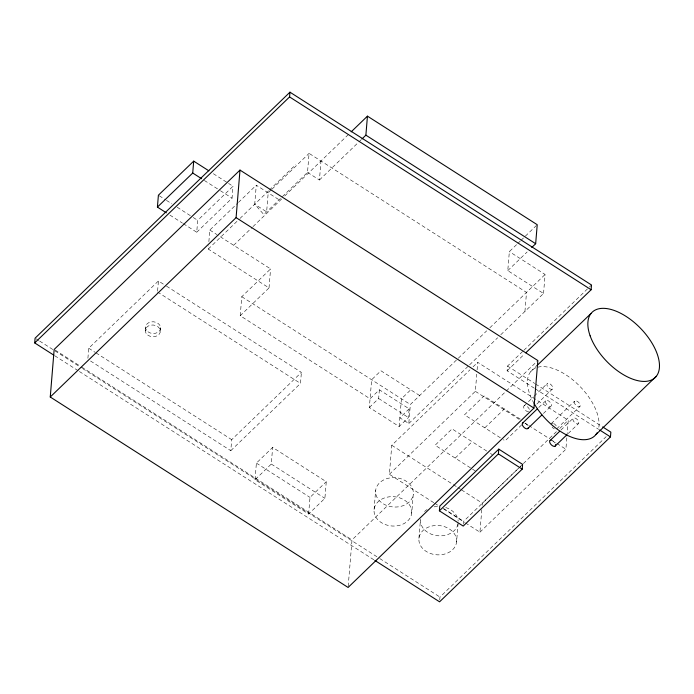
<?xml version="1.0" encoding="UTF-8"?>
<svg xmlns="http://www.w3.org/2000/svg" width="694" height="694" viewBox="0 0 694 694"><rect width="100%" height="100%" fill="white"/><g stroke="black" fill="none" stroke-linecap="round" stroke-linejoin="round"><path stroke-width="0.52" stroke-dasharray="3.47 2.6" d="M87.912 358.269L88.737 348.241L158.423 280.975L164.799 285.052M145.254 330.856L145.523 327.629M157.599 291.003L158.423 280.975M160.349 330.873L160.618 327.637M183.329 223.668L196.732 232.238L197.712 220.354L233.019 186.278L228.552 183.416M419.653 395.537L380.928 370.778L371.637 379.739L369.364 407.473L399.145 426.524L408.436 417.554L409.156 408.844L379.366 389.794L370.076 398.764L240.211 315.727L269.02 287.923L208.252 249.068L208.512 245.902M208.868 241.677L209.822 230.052L237.695 203.151M196.732 232.238L232.048 198.163L233.019 186.278M240.211 315.727L241.781 296.702L270.582 268.908L217.76 235.127M90.558 361.019L230.798 450.684L231.701 439.658L301.396 372.392L165.71 285.633M524.942 311.424L526.512 292.4L309.073 153.374L307.511 172.39L263.841 214.541L254.715 204.227L256.277 185.211L280.107 200.445M269.02 287.923L270.582 268.908M255.019 479.754L256.39 463.106L272.647 447.413L326.258 481.697L324.896 498.335L308.63 514.028L255.019 479.754L271.276 464.052L272.647 447.413M230.798 450.684L300.485 383.426L301.396 372.392M307.511 172.39L319.431 180.006L320.992 160.991M308.63 514.028L310.001 497.39L326.258 481.697M348.188 586.378L352.014 539.906L537.85 360.55M369.364 407.473L378.655 398.512L379.366 389.794M374.083 509.491L375.645 490.476M433.759 502.673L389.386 474.297L391.772 445.296L469.985 369.807M399.145 426.524L401.427 398.79L410.718 389.82M409.156 408.844L399.865 417.805L408.801 423.522L410.362 404.507L486.728 330.795M411.716 513.213A18.912 14.678 4.7 0 0 384.884 497.789A18.912 14.678 4.7 0 0 382.099 523.059A18.912 14.678 4.7 0 0 411.716 513.213L413.286 494.197A18.912 14.678 4.7 0 0 386.445 478.773A18.912 14.678 4.7 0 0 383.669 504.044A18.912 14.678 4.7 0 0 413.286 494.197M418.933 538.31L420.495 519.286M439.736 599.911L439.97 597.066L606.192 436.639M456.574 542.031A18.912 14.678 4.7 0 0 429.733 526.607A18.912 14.678 4.7 0 0 426.957 551.877A18.912 14.678 4.7 0 0 456.574 542.031L458.135 523.016M463.375 524.17L463.609 521.324L522.608 464.373L520.266 466.576M389.386 474.297L475.347 391.338L476.761 374.153M477.108 369.859L477.732 362.337L568.273 420.234L566.955 436.344M465.448 522.938L479.936 532.203L481.792 509.639M482.148 505.345L482.321 503.193L519.494 467.322M500.782 334.742L543.532 293.484L507.782 270.634L509.353 251.61L517.091 244.141M534.319 388.206L507.123 370.822L507.514 366.068L523.068 351.051M543.532 293.484L545.094 274.468L509.353 251.61M479.936 532.203L565.896 449.235L566.868 437.42M238.467 202.396L256.277 185.211M208.252 249.068L239.23 219.174M240.003 218.428L268.604 190.833M269.367 190.087L295.601 164.773M271.276 189.852L268.196 192.828L266.626 211.852L254.715 204.227M272.048 189.106L309.073 153.374M233.644 245.286L252.234 227.354M253.006 226.608L281.651 198.961M284.731 195.977L348.865 134.081M319.431 180.006L358.139 142.643M358.919 141.897L361.236 139.65M517.871 243.394L520.188 241.148M520.968 240.402L536.453 225.455M507.782 270.634L527.145 251.948M489.851 327.785L545.094 274.468M408.801 423.522L468.823 365.591M469.595 364.836L497.659 337.752M473.082 366.822L477.732 362.337M523.849 350.305L591.505 285M507.123 370.822L524.23 354.304M530.632 371.732L536.046 366.501M484.802 427.834L504.365 408.957M455.186 458.083L472.137 441.722M524.135 405.86L533.426 396.89M534.198 396.144L547.358 383.435M536.835 404.064L552.329 389.117A3.782 1.969 46 0 0 550.038 383.895A3.782 1.969 46 0 0 547.167 385.812A3.782 1.969 46 0 0 552.329 389.117M538.744 407.499L545.718 400.776M521.671 424.849L505.119 440.829L503.358 439.701M543.411 413.485L551.157 406.016M551.296 423.6L574.528 401.175M556.735 428.84L579.967 406.415M523.363 463.583L556.657 431.442M559.763 428.458L568.273 420.234M560.969 430.037L573.357 418.074M568.256 433.472L578.319 423.756A3.782 1.969 46 0 0 576.037 418.534A3.782 1.969 46 0 0 573.157 420.451A3.782 1.969 46 0 0 578.319 423.756M553.821 428.58L554.306 428.875M524.916 423.158L525.688 423.635A3.782 1.969 46 0 1 527.631 425.778M213.362 173.708L227.658 182.852M507.514 366.068L534.71 383.452M535.612 384.034L601.785 426.342M535.221 388.787L598.679 429.36M204.34 180.449L219.538 190.165M220.432 190.737L232.048 198.163M520.266 419.124L484.056 395.962L464.494 414.847L502.473 439.137M475.347 391.338L519.711 419.714M525.15 423.184L527.865 424.919M528.767 425.5L549.596 438.816M550.498 439.397L555.929 442.867M556.84 443.449L565.896 449.235M159.29 195.786L165.545 199.785M166.439 200.358L171.8 203.784M177.161 207.211L192.351 216.927M193.244 217.5L197.712 220.354M209.822 230.052L216.884 234.563M169.926 215.097L182.435 223.104M486.754 451.065L452.054 428.883L435.103 445.244L471.625 468.597M490.406 453.399L492.228 454.57M241.781 296.702L410.362 404.507M378.655 398.512L408.436 417.554M472.536 469.179L475.277 470.931M157.521 292.009L300.485 383.426M391.772 445.296L452.445 484.091M453.347 484.664L456.964 486.98M457.875 487.561L460.59 489.296M461.493 489.877L482.321 503.193M443.31 508.338L463.609 521.324M434.661 503.254L438.287 505.562M443.718 509.04L464.546 522.356M271.276 464.052L324.896 498.335M88.737 348.241L95.113 352.309M96.024 352.899L231.701 439.658M256.39 463.106L310.001 497.39M55.069 350.036L80.573 366.345M81.484 366.926L352.014 539.906M36.001 338.75L38.743 340.502M39.653 341.084L81.597 367.907M82.508 368.488L378.872 557.993M379.792 558.575L439.97 597.066M54.765 355.753L78.474 370.908M79.385 371.498L373.927 559.832M457.988 523.961A18.912 14.678 4.7 0 1 437.714 535.742A18.912 14.678 4.7 0 1 420.434 520.24M424.555 511.504A18.912 14.678 4.7 0 1 427.14 509.517M434.071 506.863A18.912 14.678 4.7 0 1 439.935 506.481M445.739 507.54A18.912 14.678 4.7 0 1 458.179 521.09M534.146 403.604A45.388 23.648 46 0 1 555.122 369.225A45.388 23.648 46 0 1 598.601 428.701M552.806 440.959A3.782 1.969 46 0 1 554.853 442.998M553.526 428.398A3.782 1.969 46 0 1 552.12 427.044M551.704 423.288A3.782 1.969 46 0 1 552.962 423.262M553.725 423.566A3.782 1.969 46 0 1 556.805 426.975M528.585 411.724A3.782 1.969 46 0 1 523.935 408.237A3.782 1.969 46 0 1 526.035 405.903A3.782 1.969 46 0 1 529.591 410.596M551.409 404.888L551.383 405.522A3.782 1.969 46 0 1 548.208 405.747A3.782 1.969 46 0 1 545.449 401.679A3.782 1.969 46 0 1 548.139 400.733L548.919 401.21A3.782 1.969 46 0 1 551.409 404.888M574.302 401.67L574.276 402.303A3.782 1.969 46 0 0 576.757 405.981L577.538 406.45A3.782 1.969 46 0 0 580.227 405.513A3.782 1.969 46 0 0 577.469 401.444A3.782 1.969 46 0 0 574.302 401.67M147.683 335.02A7.565 5.873 4.7 0 0 160.175 332.4A7.565 5.873 4.7 0 0 150.555 325.182A7.565 5.873 4.7 0 0 147.683 335.02M147.943 331.784A7.565 5.873 4.7 0 0 160.435 329.164A7.565 5.873 4.7 0 0 150.824 321.947A7.565 5.873 4.7 0 0 147.943 331.784"/><path stroke-width="1.04" d="M53.846 355.172L34.7 342.923L35.09 338.169L289.962 92.181L591.505 285L591.115 289.754L525.792 352.804M50.254 397.003L54.158 349.455L239.994 170.091L537.85 360.55L533.938 408.098L348.102 587.454L50.254 397.003L236.09 217.638L239.994 170.091M166.352 212.815L157.417 207.098L158.397 195.214L193.704 161.138L208.894 170.845M157.417 207.098L192.724 173.023L193.704 161.138M34.7 342.923L289.572 96.934L289.962 92.181M362.016 138.904L365.885 135.165L367.447 116.15L537.225 224.709L535.664 243.724L531.786 247.463M439.389 510.836L439.779 506.082L498.786 449.139L522.608 464.373L522.218 469.127L463.219 526.078L439.389 510.836L498.396 453.893L498.786 449.139M374.838 560.414L439.58 601.819L610.46 436.899L610.85 432.136L602.696 426.923M351.19 131.843L367.447 116.15M536.826 365.747L591.028 313.436M522.487 423.193L537.199 408.992M527.926 428.432L541.867 414.977M550.125 440.499L559.416 431.529M555.087 446.173L566.703 434.964M595.886 434.6L656.281 376.304M365.885 135.165L535.664 243.724M289.572 96.934L591.115 289.754M599.581 429.942L610.46 436.899M192.724 173.023L201.659 178.74M236.09 217.638L533.938 408.098M498.396 453.893L522.218 469.127M597.048 432.856A45.388 23.648 46 0 1 568.317 435.789A45.388 23.648 46 0 1 534.146 403.604M555.538 444.559A3.782 1.969 46 0 1 553.448 446.216A3.782 1.969 46 0 1 549.83 442.616A3.782 1.969 46 0 1 551.288 440.326M528.151 427.938A3.782 1.969 46 0 1 523.632 427.01A3.782 1.969 46 0 1 523.467 422.767M590.134 335.835A45.388 23.648 46 0 0 651.345 380.069A45.388 23.648 46 0 0 629.484 318.719A45.388 23.648 46 0 0 590.134 335.835"/></g></svg>
